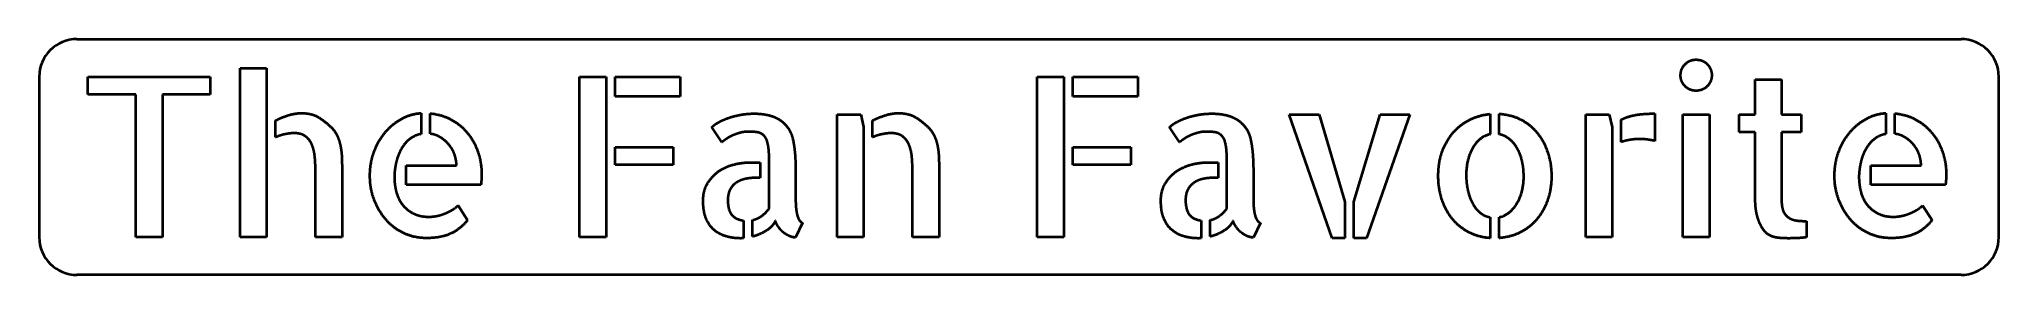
# Model space of a CAD drawing. Header units: inches. Extents: x 0 to 5.2, y 0 to 0.63.
import ezdxf

# ---------------------------------------------------------------- set-up
doc = ezdxf.new("R2010")
doc.units = ezdxf.units.IN
doc.header["$MEASUREMENT"] = 0
doc.layers.add('ModelSketch_Visible', color=7, linetype='Continuous', lineweight=40)

msp = doc.modelspace()

# ---------------------------------------------------------------- linework, layer by layer
at = {"layer": 'ModelSketch_Visible'}
for p, q in [((0.1, 0.6266), (5.1, 0.6266)), ((0, 0.5266), (0, 0.1)), ((0.1295, 0.479), (0.1295, 0.5264)), ((0.1295, 0.5264), (0.4541, 0.5264)), ((0.4541, 0.5264), (0.4541, 0.479)), ((0.5335, 0.5496), (0.6035, 0.5496)), ((0.5335, 0.1), (0.5335, 0.5496)), ((0.6035, 0.5496), (0.6035, 0.1)), ((1.4338, 0.5264), (1.5044, 0.5264)), ((1.4338, 0.1), (1.4338, 0.5264)), ((1.5044, 0.5264), (1.5044, 0.1)), ((1.5281, 0.4738), (1.5281, 0.5264)), ((1.5281, 0.5264), (1.7005, 0.5264)), ((1.7005, 0.5264), (1.7005, 0.4738)), ((2.6485, 0.5264), (2.719, 0.5264)), ((2.6485, 0.1), (2.6485, 0.5264)), ((2.719, 0.5264), (2.719, 0.1)), ((2.7428, 0.4738), (2.7428, 0.5264)), ((2.7428, 0.5264), (2.9152, 0.5264)), ((2.9152, 0.5264), (2.9152, 0.4738)), ((5.2, 0.1), (5.2, 0.5266)), ((0.2568, 0.479), (0.1295, 0.479)), ((0.2568, 0.1), (0.2568, 0.479)), ((0.4541, 0.479), (0.3268, 0.479)), ((0.3268, 0.479), (0.3268, 0.1)), ((1.7005, 0.4738), (1.5281, 0.4738)), ((2.9152, 0.4738), (2.7428, 0.4738)), ((4.5535, 0.5189), (4.6235, 0.5189)), ((4.5535, 0.4263), (4.5535, 0.5189)), ((4.6235, 0.5189), (4.6235, 0.4263)), ((1.0137, 0.4299), (1.0137, 0.3743)), ((1.0374, 0.3749), (1.0374, 0.4292)), ((2.1178, 0.4263), (2.1803, 0.4263)), ((2.1178, 0.1), (2.1178, 0.4263)), ((2.1803, 0.4263), (2.1878, 0.3934)), ((3.3168, 0.4263), (3.3961, 0.4263)), ((3.4313, 0.0977), (3.3168, 0.4263)), ((3.3961, 0.4263), (3.4649, 0.1943)), ((3.4886, 0.1943), (3.5581, 0.4263)), ((3.6368, 0.4263), (3.5222, 0.0977)), ((3.5581, 0.4263), (3.6368, 0.4263)), ((3.8503, 0.4276), (3.8503, 0.3737)), ((3.874, 0.3737), (3.874, 0.4281)), ((4.1038, 0.1), (4.1038, 0.4263)), ((4.1038, 0.4263), (4.1663, 0.4263)), ((4.1663, 0.4263), (4.1738, 0.3928)), ((4.2872, 0.4287), (4.2872, 0.3558)), ((4.3613, 0.1), (4.3613, 0.4263)), ((4.3613, 0.4263), (4.4319, 0.4263)), ((4.4319, 0.4263), (4.4319, 0.1)), ((4.5106, 0.4263), (4.5535, 0.4263)), ((4.5106, 0.3789), (4.5106, 0.4263)), ((4.6235, 0.4263), (4.6755, 0.4263)), ((4.6755, 0.4263), (4.6755, 0.3789)), ((4.9001, 0.4299), (4.9001, 0.3743)), ((4.9238, 0.3749), (4.9238, 0.4292)), ((0.6272, 0.3656), (0.6272, 0.4101)), ((1.8111, 0.3523), (1.7851, 0.3922)), ((2.1878, 0.3934), (2.1878, 0.1)), ((2.2115, 0.3656), (2.2115, 0.4101)), ((3.0257, 0.3523), (2.9997, 0.3922)), ((4.1738, 0.3928), (4.1738, 0.2157)), ((4.1975, 0.3528), (4.1975, 0.4119)), ((4.5535, 0.3789), (4.5106, 0.3789)), ((4.5535, 0.203), (4.5535, 0.3789)), ((4.6235, 0.3789), (4.6235, 0.199)), ((4.6755, 0.3789), (4.6235, 0.3789)), ((1.5281, 0.2921), (1.5281, 0.3396)), ((1.5281, 0.3396), (1.6826, 0.3396)), ((1.6826, 0.3396), (1.6826, 0.2921)), ((2.7428, 0.2921), (2.7428, 0.3396)), ((2.7428, 0.3396), (2.8972, 0.3396)), ((2.8972, 0.3396), (2.8972, 0.2921)), ((0.7331, 0.1), (0.7331, 0.2777)), ((0.8036, 0.2834), (0.8036, 0.1116)), ((0.9738, 0.2394), (0.9738, 0.2903)), ((0.9738, 0.2903), (1.1074, 0.2903)), ((1.6826, 0.2921), (1.5281, 0.2921)), ((1.888, 0.299), (1.9135, 0.299)), ((1.9135, 0.299), (1.9135, 0.2579)), ((1.9373, 0.1769), (1.9373, 0.299)), ((2.0073, 0.2765), (2.0073, 0.2013)), ((2.3174, 0.1), (2.3174, 0.2777)), ((2.3879, 0.2834), (2.3879, 0.1116)), ((2.8972, 0.2921), (2.7428, 0.2921)), ((3.1027, 0.299), (3.1281, 0.299)), ((3.1281, 0.299), (3.1281, 0.2579)), ((3.1519, 0.1769), (3.1519, 0.299)), ((3.2219, 0.2765), (3.2219, 0.2013)), ((4.8602, 0.2903), (4.9938, 0.2903)), ((4.8602, 0.2394), (4.8602, 0.2903)), ((1.1722, 0.2394), (0.9738, 0.2394)), ((1.9135, 0.2579), (1.9008, 0.2579)), ((3.1281, 0.2579), (3.1154, 0.2579)), ((4.1738, 0.2157), (4.1738, 0.2146)), ((4.1738, 0.2146), (4.1738, 0.1)), ((5.0586, 0.2394), (4.8602, 0.2394)), ((1.1114, 0.1845), (1.1369, 0.1457)), ((2.0073, 0.2013), (2.0073, 0.1967)), ((3.2219, 0.2013), (3.2219, 0.1967)), ((3.4649, 0.1943), (3.4649, 0.0977)), ((3.4886, 0.0977), (3.4886, 0.1943)), ((4.9979, 0.1845), (5.0233, 0.1457)), ((0.8036, 0.1116), (0.8036, 0.1)), ((1.8689, 0.1445), (1.8689, 0.0977)), ((1.8926, 0.1018), (1.8926, 0.1457)), ((2.0258, 0.1382), (2.0073, 0.0994)), ((2.3879, 0.1116), (2.3879, 0.1)), ((3.0836, 0.1445), (3.0836, 0.0977)), ((3.1073, 0.1018), (3.1073, 0.1457)), ((3.2404, 0.1382), (3.2219, 0.0994)), ((3.8503, 0.1532), (3.8503, 0.0977)), ((3.874, 0.0977), (3.874, 0.1532)), ((4.6901, 0.1429), (4.6901, 0.1)), ((0.3268, 0.1), (0.2568, 0.1)), ((0.6035, 0.1), (0.5335, 0.1)), ((0.8036, 0.1), (0.7331, 0.1)), ((1.5044, 0.1), (1.4338, 0.1)), ((2.1878, 0.1), (2.1178, 0.1)), ((2.3879, 0.1), (2.3174, 0.1)), ((2.719, 0.1), (2.6485, 0.1)), ((3.4649, 0.0977), (3.4313, 0.0977)), ((3.5222, 0.0977), (3.4886, 0.0977)), ((4.1738, 0.1), (4.1038, 0.1)), ((4.4319, 0.1), (4.3613, 0.1)), ((5.1, 0), (0.1, 0))]:
    msp.add_line(p, q, dxfattribs=at)
for centre, start, end in [((0.1, 0.5266), 90, 180), ((5.1, 0.5266), 0, 90), ((0.1, 0.1), 180, 270), ((5.1, 0.1), 270, 0)]:
    msp.add_arc(centre, 0.1, start, end, dxfattribs=at)
for points in [[(4.3677, 0.56), (4.3798, 0.5722), (4.3967, 0.5722)], [(4.3967, 0.5722), (4.414, 0.5722), (4.4262, 0.56)], [(4.3556, 0.5305), (4.3556, 0.5479), (4.3677, 0.56)], [(4.3674, 0.5016), (4.3556, 0.5137), (4.3556, 0.5305)], [(4.4262, 0.56), (4.4383, 0.5479), (4.4383, 0.5305)], [(4.4383, 0.5305), (4.4383, 0.5132), (4.4262, 0.5013)], [(4.3967, 0.4894), (4.3793, 0.4894), (4.3674, 0.5016)], [(4.4262, 0.5013), (4.414, 0.4894), (4.3967, 0.4894)], [(0.6272, 0.4101), (0.6428, 0.4183), (0.661, 0.4241)], [(0.661, 0.4241), (0.6793, 0.4299), (0.6966, 0.4299)], [(0.6966, 0.4299), (0.7226, 0.4299), (0.7406, 0.4191)], [(0.7406, 0.4191), (0.7585, 0.4084), (0.7765, 0.3905)], [(0.9607, 0.4142), (0.9853, 0.4281), (1.0137, 0.4299)], [(1.0374, 0.4292), (1.0687, 0.4263), (1.0938, 0.4125)], [(1.8024, 0.4052), (1.8139, 0.4119), (1.829, 0.4171)], [(1.829, 0.4171), (1.844, 0.4223), (1.8617, 0.4255)], [(1.8617, 0.4255), (1.8794, 0.4287), (1.8985, 0.4287)], [(1.8985, 0.4287), (1.9158, 0.4287), (1.9323, 0.4252)], [(1.9323, 0.4252), (1.9488, 0.4217), (1.9624, 0.4136)], [(2.2115, 0.4101), (2.2271, 0.4183), (2.2454, 0.4241)], [(2.2454, 0.4241), (2.2636, 0.4299), (2.2809, 0.4299)], [(2.2809, 0.4299), (2.3069, 0.4299), (2.3249, 0.4191)], [(2.3249, 0.4191), (2.3429, 0.4084), (2.3608, 0.3905)], [(3.017, 0.4052), (3.0286, 0.4119), (3.0436, 0.4171)], [(3.0436, 0.4171), (3.0587, 0.4223), (3.0764, 0.4255)], [(3.0764, 0.4255), (3.0941, 0.4287), (3.1131, 0.4287)], [(3.1131, 0.4287), (3.1304, 0.4287), (3.147, 0.4252)], [(3.147, 0.4252), (3.1635, 0.4217), (3.1771, 0.4136)], [(3.7942, 0.4113), (3.8196, 0.4246), (3.8503, 0.4276)], [(3.874, 0.4281), (3.9059, 0.4263), (3.9319, 0.4127)], [(4.1975, 0.4119), (4.212, 0.42), (4.2322, 0.4243)], [(4.2322, 0.4243), (4.2525, 0.4287), (4.2872, 0.4287)], [(4.8472, 0.4142), (4.8718, 0.4281), (4.9001, 0.4299)], [(4.9238, 0.4292), (4.9551, 0.4263), (4.9802, 0.4125)], [(0.6535, 0.374), (0.6399, 0.3714), (0.6272, 0.3656)], [(0.6752, 0.3766), (0.6671, 0.3766), (0.6535, 0.374)], [(0.7058, 0.3688), (0.6948, 0.3766), (0.6752, 0.3766)], [(0.7232, 0.3471), (0.7169, 0.361), (0.7058, 0.3688)], [(0.7765, 0.3905), (0.7863, 0.3806), (0.7918, 0.3676)], [(0.7918, 0.3676), (0.7973, 0.3546), (0.7999, 0.3404)], [(0.8884, 0.3263), (0.8991, 0.3558), (0.9176, 0.3781)], [(0.9176, 0.3781), (0.9361, 0.4003), (0.9607, 0.4142)], [(1.0137, 0.3743), (0.9923, 0.3702), (0.9784, 0.3569)], [(1.0658, 0.365), (1.053, 0.3731), (1.0374, 0.3749)], [(1.088, 0.3451), (1.0785, 0.3569), (1.0658, 0.365)], [(1.0938, 0.4125), (1.1189, 0.3986), (1.1369, 0.3766)], [(1.1369, 0.3766), (1.1549, 0.3546), (1.1644, 0.3263)], [(1.7851, 0.3922), (1.7908, 0.3986), (1.8024, 0.4052)], [(1.8386, 0.37), (1.829, 0.3656), (1.8218, 0.3604)], [(1.8594, 0.3775), (1.8481, 0.3743), (1.8386, 0.37)], [(1.8834, 0.3806), (1.8707, 0.3806), (1.8594, 0.3775)], [(1.9074, 0.3786), (1.8973, 0.3806), (1.8834, 0.3806)], [(1.9245, 0.3688), (1.9175, 0.3766), (1.9074, 0.3786)], [(1.9343, 0.3442), (1.9314, 0.361), (1.9245, 0.3688)], [(1.9624, 0.4136), (1.976, 0.4055), (1.9861, 0.3919)], [(1.9861, 0.3919), (1.9962, 0.3783), (2.0003, 0.3581)], [(2.2378, 0.374), (2.2243, 0.3714), (2.2115, 0.3656)], [(2.2595, 0.3766), (2.2514, 0.3766), (2.2378, 0.374)], [(2.2902, 0.3688), (2.2792, 0.3766), (2.2595, 0.3766)], [(2.3075, 0.3471), (2.3012, 0.361), (2.2902, 0.3688)], [(2.3608, 0.3905), (2.3706, 0.3806), (2.3761, 0.3676)], [(2.3761, 0.3676), (2.3816, 0.3546), (2.3842, 0.3404)], [(2.9997, 0.3922), (3.0055, 0.3986), (3.017, 0.4052)], [(3.0532, 0.37), (3.0437, 0.3656), (3.0365, 0.3604)], [(3.0741, 0.3775), (3.0628, 0.3743), (3.0532, 0.37)], [(3.098, 0.3806), (3.0854, 0.3806), (3.0741, 0.3775)], [(3.1221, 0.3786), (3.1119, 0.3806), (3.098, 0.3806)], [(3.1391, 0.3688), (3.1322, 0.3766), (3.1221, 0.3786)], [(3.149, 0.3442), (3.1461, 0.361), (3.1391, 0.3688)], [(3.1771, 0.4136), (3.1906, 0.4055), (3.2008, 0.3919)], [(3.2008, 0.3919), (3.2109, 0.3783), (3.215, 0.3581)], [(3.7224, 0.3257), (3.7323, 0.3546), (3.7505, 0.3763)], [(3.7505, 0.3763), (3.7687, 0.398), (3.7942, 0.4113)], [(3.8503, 0.3737), (3.8214, 0.3674), (3.804, 0.3373)], [(3.9012, 0.361), (3.889, 0.3708), (3.874, 0.3737)], [(3.9319, 0.4127), (3.9579, 0.3991), (3.9756, 0.3769)], [(3.9756, 0.3769), (3.9932, 0.3546), (4.0031, 0.3251)], [(4.7748, 0.3263), (4.7855, 0.3558), (4.804, 0.3781)], [(4.804, 0.3781), (4.8225, 0.4003), (4.8472, 0.4142)], [(4.9001, 0.3743), (4.8787, 0.3702), (4.8648, 0.3569)], [(4.9522, 0.365), (4.9395, 0.3731), (4.9238, 0.3749)], [(4.9745, 0.3451), (4.9649, 0.3569), (4.9522, 0.365)], [(4.9802, 0.4125), (5.0054, 0.3986), (5.0233, 0.3766)], [(5.0233, 0.3766), (5.0413, 0.3546), (5.0508, 0.3263)], [(0.7313, 0.3152), (0.7295, 0.3332), (0.7232, 0.3471)], [(0.7331, 0.2777), (0.7331, 0.2973), (0.7313, 0.3152)], [(0.7999, 0.3404), (0.8025, 0.3263), (0.8031, 0.3118)], [(0.8777, 0.2638), (0.8777, 0.2967), (0.8884, 0.3263)], [(0.9567, 0.3265), (0.9489, 0.3095), (0.9457, 0.2915)], [(0.9784, 0.3569), (0.9645, 0.3436), (0.9567, 0.3265)], [(1.1025, 0.3193), (1.0976, 0.3332), (1.088, 0.3451)], [(1.1074, 0.2903), (1.1074, 0.3054), (1.1025, 0.3193)], [(1.1644, 0.3263), (1.1739, 0.2979), (1.1739, 0.2672)], [(1.8218, 0.3604), (1.8146, 0.3552), (1.8111, 0.3523)], [(1.9373, 0.299), (1.9373, 0.3274), (1.9343, 0.3442)], [(2.0003, 0.3581), (2.0044, 0.3378), (2.0058, 0.3173)], [(2.0058, 0.3173), (2.0073, 0.2967), (2.0073, 0.2765)], [(2.3156, 0.3152), (2.3139, 0.3332), (2.3075, 0.3471)], [(2.3174, 0.2777), (2.3174, 0.2973), (2.3156, 0.3152)], [(2.3842, 0.3404), (2.3868, 0.3263), (2.3874, 0.3118)], [(3.0365, 0.3604), (3.0292, 0.3552), (3.0257, 0.3523)], [(3.1519, 0.299), (3.1519, 0.3274), (3.149, 0.3442)], [(3.215, 0.3581), (3.219, 0.3378), (3.2205, 0.3173)], [(3.2205, 0.3173), (3.2219, 0.2967), (3.2219, 0.2765)], [(3.7126, 0.2632), (3.7126, 0.2967), (3.7224, 0.3257)], [(3.804, 0.3373), (3.7867, 0.3072), (3.7867, 0.2649)], [(3.9221, 0.3361), (3.9134, 0.3512), (3.9012, 0.361)], [(3.9351, 0.3022), (3.9307, 0.3211), (3.9221, 0.3361)], [(4.0031, 0.3251), (4.0129, 0.2956), (4.0129, 0.262)], [(4.2221, 0.3589), (4.2091, 0.3569), (4.1975, 0.3528)], [(4.2479, 0.361), (4.2351, 0.361), (4.2221, 0.3589)], [(4.2872, 0.3558), (4.271, 0.3604), (4.2479, 0.361)], [(4.7641, 0.2638), (4.7641, 0.2967), (4.7748, 0.3263)], [(4.8431, 0.3265), (4.8353, 0.3095), (4.8321, 0.2915)], [(4.8648, 0.3569), (4.851, 0.3436), (4.8431, 0.3265)], [(4.9889, 0.3193), (4.984, 0.3332), (4.9745, 0.3451)], [(4.9938, 0.2903), (4.9938, 0.3054), (4.9889, 0.3193)], [(5.0508, 0.3263), (5.0604, 0.2979), (5.0604, 0.2672)], [(0.8031, 0.3118), (0.8036, 0.2973), (0.8036, 0.2834)], [(0.8892, 0.199), (0.8777, 0.2291), (0.8777, 0.2638)], [(0.9457, 0.2915), (0.9425, 0.2736), (0.9425, 0.2609)], [(0.9425, 0.2609), (0.9425, 0.2383), (0.948, 0.2189)], [(1.1739, 0.2672), (1.1739, 0.2533), (1.1722, 0.2394)], [(1.7732, 0.2426), (1.7845, 0.262), (1.8021, 0.2745)], [(1.8021, 0.2745), (1.8198, 0.2869), (1.8423, 0.293)], [(1.8423, 0.293), (1.8649, 0.299), (1.888, 0.299)], [(2.3874, 0.3118), (2.3879, 0.2973), (2.3879, 0.2834)], [(2.9879, 0.2426), (2.9992, 0.262), (3.0168, 0.2745)], [(3.0168, 0.2745), (3.0344, 0.2869), (3.057, 0.293)], [(3.057, 0.293), (3.0795, 0.299), (3.1027, 0.299)], [(3.7221, 0.2007), (3.7126, 0.2302), (3.7126, 0.2632)], [(3.7867, 0.2649), (3.7867, 0.2435), (3.791, 0.2244)], [(3.9212, 0.1897), (3.9394, 0.2198), (3.9394, 0.262)], [(3.9394, 0.262), (3.9394, 0.2834), (3.9351, 0.3022)], [(4.0129, 0.262), (4.0129, 0.2285), (4.0028, 0.1992)], [(4.7757, 0.199), (4.7641, 0.2291), (4.7641, 0.2638)], [(4.8321, 0.2915), (4.8289, 0.2736), (4.8289, 0.2609)], [(4.8289, 0.2609), (4.8289, 0.2383), (4.8344, 0.2189)], [(5.0604, 0.2672), (5.0604, 0.2533), (5.0586, 0.2394)], [(0.948, 0.2189), (0.9535, 0.1995), (0.9651, 0.1854)], [(1.7619, 0.1967), (1.7619, 0.2232), (1.7732, 0.2426)], [(1.8345, 0.2288), (1.8273, 0.2169), (1.8273, 0.1984)], [(1.8527, 0.247), (1.8417, 0.2406), (1.8345, 0.2288)], [(1.8765, 0.2556), (1.8638, 0.2533), (1.8527, 0.247)], [(1.9008, 0.2579), (1.8892, 0.2579), (1.8765, 0.2556)], [(2.9766, 0.1967), (2.9766, 0.2232), (2.9879, 0.2426)], [(3.0492, 0.2288), (3.0419, 0.2169), (3.0419, 0.1984)], [(3.0674, 0.247), (3.0564, 0.2406), (3.0492, 0.2288)], [(3.0911, 0.2556), (3.0784, 0.2533), (3.0674, 0.247)], [(3.1154, 0.2579), (3.1039, 0.2579), (3.0911, 0.2556)], [(3.791, 0.2244), (3.7954, 0.2054), (3.8035, 0.1903)], [(4.8344, 0.2189), (4.8399, 0.1995), (4.8515, 0.1854)], [(0.9205, 0.1463), (0.9008, 0.1689), (0.8892, 0.199)], [(0.9651, 0.1854), (0.9766, 0.1712), (0.9937, 0.1628)], [(0.9937, 0.1628), (1.0108, 0.1544), (1.0351, 0.1544)], [(1.051, 0.1559), (1.0605, 0.1573), (1.0712, 0.1611)], [(1.0712, 0.1611), (1.0819, 0.1648), (1.0926, 0.1706)], [(1.0926, 0.1706), (1.1034, 0.1764), (1.1114, 0.1845)], [(1.7697, 0.1498), (1.7619, 0.1689), (1.7619, 0.1967)], [(1.8273, 0.1984), (1.8273, 0.1723), (1.838, 0.1596)], [(1.838, 0.1596), (1.8487, 0.1468), (1.8689, 0.1445)], [(1.8926, 0.1457), (1.9065, 0.1486), (1.9178, 0.157)], [(1.9178, 0.157), (1.9291, 0.1654), (1.9373, 0.1769)], [(2.0073, 0.1967), (2.0073, 0.192), (2.0078, 0.183)], [(2.0078, 0.183), (2.0084, 0.1741), (2.0101, 0.1648)], [(2.0101, 0.1648), (2.0119, 0.1555), (2.0156, 0.148)], [(2.9844, 0.1498), (2.9766, 0.1689), (2.9766, 0.1967)], [(3.0419, 0.1984), (3.0419, 0.1723), (3.0526, 0.1596)], [(3.0526, 0.1596), (3.0633, 0.1468), (3.0836, 0.1445)], [(3.1073, 0.1457), (3.1212, 0.1486), (3.1325, 0.157)], [(3.1325, 0.157), (3.1438, 0.1654), (3.1519, 0.1769)], [(3.2219, 0.1967), (3.2219, 0.192), (3.2225, 0.183)], [(3.2225, 0.183), (3.223, 0.1741), (3.2248, 0.1648)], [(3.2248, 0.1648), (3.2265, 0.1555), (3.2303, 0.148)], [(3.7496, 0.1492), (3.7317, 0.1712), (3.7221, 0.2007)], [(3.8035, 0.1903), (3.8116, 0.1753), (3.8234, 0.1654)], [(3.8234, 0.1654), (3.8353, 0.1555), (3.8503, 0.1532)], [(3.874, 0.1532), (3.9029, 0.1596), (3.9212, 0.1897)], [(4.0028, 0.1992), (3.9926, 0.17), (3.9747, 0.1483)], [(4.5549, 0.1787), (4.5535, 0.1943), (4.5535, 0.203)], [(4.5619, 0.1466), (4.5564, 0.163), (4.5549, 0.1787)], [(4.6235, 0.199), (4.6235, 0.1792), (4.6287, 0.1683)], [(4.6287, 0.1683), (4.6339, 0.1573), (4.6434, 0.1515)], [(4.8069, 0.1463), (4.7873, 0.1689), (4.7757, 0.199)], [(4.8515, 0.1854), (4.8631, 0.1712), (4.8802, 0.1628)], [(4.8802, 0.1628), (4.8972, 0.1544), (4.9215, 0.1544)], [(4.9374, 0.1559), (4.947, 0.1573), (4.9577, 0.1611)], [(4.9577, 0.1611), (4.9684, 0.1648), (4.9791, 0.1706)], [(4.9791, 0.1706), (4.9898, 0.1764), (4.9979, 0.1845)], [(0.9679, 0.1107), (0.9402, 0.1237), (0.9205, 0.1463)], [(1.0276, 0.0977), (0.9957, 0.0977), (0.9679, 0.1107)], [(1.0924, 0.1099), (1.0669, 0.0977), (1.0276, 0.0977)], [(1.0351, 0.1544), (1.0415, 0.1544), (1.051, 0.1559)], [(1.1369, 0.1457), (1.1178, 0.122), (1.0924, 0.1099)], [(1.7914, 0.1191), (1.7776, 0.1306), (1.7697, 0.1498)], [(1.8235, 0.1023), (1.8053, 0.1075), (1.7914, 0.1191)], [(1.9305, 0.1182), (1.9135, 0.1069), (1.8926, 0.1018)], [(1.9535, 0.144), (1.9476, 0.1295), (1.9305, 0.1182)], [(1.9618, 0.1269), (1.9563, 0.1347), (1.9535, 0.144)], [(1.9751, 0.1127), (1.9674, 0.1191), (1.9618, 0.1269)], [(1.9913, 0.1029), (1.9829, 0.1064), (1.9751, 0.1127)], [(2.0156, 0.148), (2.0194, 0.1406), (2.0258, 0.1382)], [(3.0061, 0.1191), (2.9922, 0.1306), (2.9844, 0.1498)], [(3.0382, 0.1023), (3.02, 0.1075), (3.0061, 0.1191)], [(3.1452, 0.1182), (3.1281, 0.1069), (3.1073, 0.1018)], [(3.1681, 0.144), (3.1623, 0.1295), (3.1452, 0.1182)], [(3.1765, 0.1269), (3.171, 0.1347), (3.1681, 0.144)], [(3.1898, 0.1127), (3.182, 0.1191), (3.1765, 0.1269)], [(3.206, 0.1029), (3.1976, 0.1064), (3.1898, 0.1127)], [(3.2303, 0.148), (3.234, 0.1406), (3.2404, 0.1382)], [(3.793, 0.1136), (3.7676, 0.1272), (3.7496, 0.1492)], [(3.8503, 0.0977), (3.8185, 0.1), (3.793, 0.1136)], [(3.9308, 0.1133), (3.9047, 0.1), (3.874, 0.0977)], [(3.9747, 0.1483), (3.9568, 0.1267), (3.9308, 0.1133)], [(4.5784, 0.1165), (4.5674, 0.1301), (4.5619, 0.1466)], [(4.609, 0.0994), (4.5893, 0.1029), (4.5784, 0.1165)], [(4.6434, 0.1515), (4.653, 0.1457), (4.6649, 0.1443)], [(4.6649, 0.1443), (4.6767, 0.1429), (4.6901, 0.1429)], [(4.8544, 0.1107), (4.8266, 0.1237), (4.8069, 0.1463)], [(4.914, 0.0977), (4.8822, 0.0977), (4.8544, 0.1107)], [(4.9788, 0.1099), (4.9534, 0.0977), (4.914, 0.0977)], [(4.9215, 0.1544), (4.9279, 0.1544), (4.9374, 0.1559)], [(5.0233, 0.1457), (5.0043, 0.122), (4.9788, 0.1099)], [(1.8614, 0.0971), (1.8417, 0.0971), (1.8235, 0.1023)], [(1.8689, 0.0977), (1.8666, 0.0971), (1.8614, 0.0971)], [(2.0073, 0.0994), (1.9998, 0.0994), (1.9913, 0.1029)], [(3.0761, 0.0971), (3.0564, 0.0971), (3.0382, 0.1023)], [(3.0836, 0.0977), (3.0813, 0.0971), (3.0761, 0.0971)], [(3.2219, 0.0994), (3.2144, 0.0994), (3.206, 0.1029)], [(4.6243, 0.0977), (4.6153, 0.0982), (4.609, 0.0994)], [(4.642, 0.0971), (4.6333, 0.0971), (4.6243, 0.0977)], [(4.6596, 0.0974), (4.6507, 0.0971), (4.642, 0.0971)], [(4.675, 0.0982), (4.6686, 0.0977), (4.6596, 0.0974)], [(4.6901, 0.1), (4.6825, 0.0988), (4.675, 0.0982)]]:
    msp.add_open_spline(points, degree=2, dxfattribs=at)

doc.saveas('drawing.dxf')
